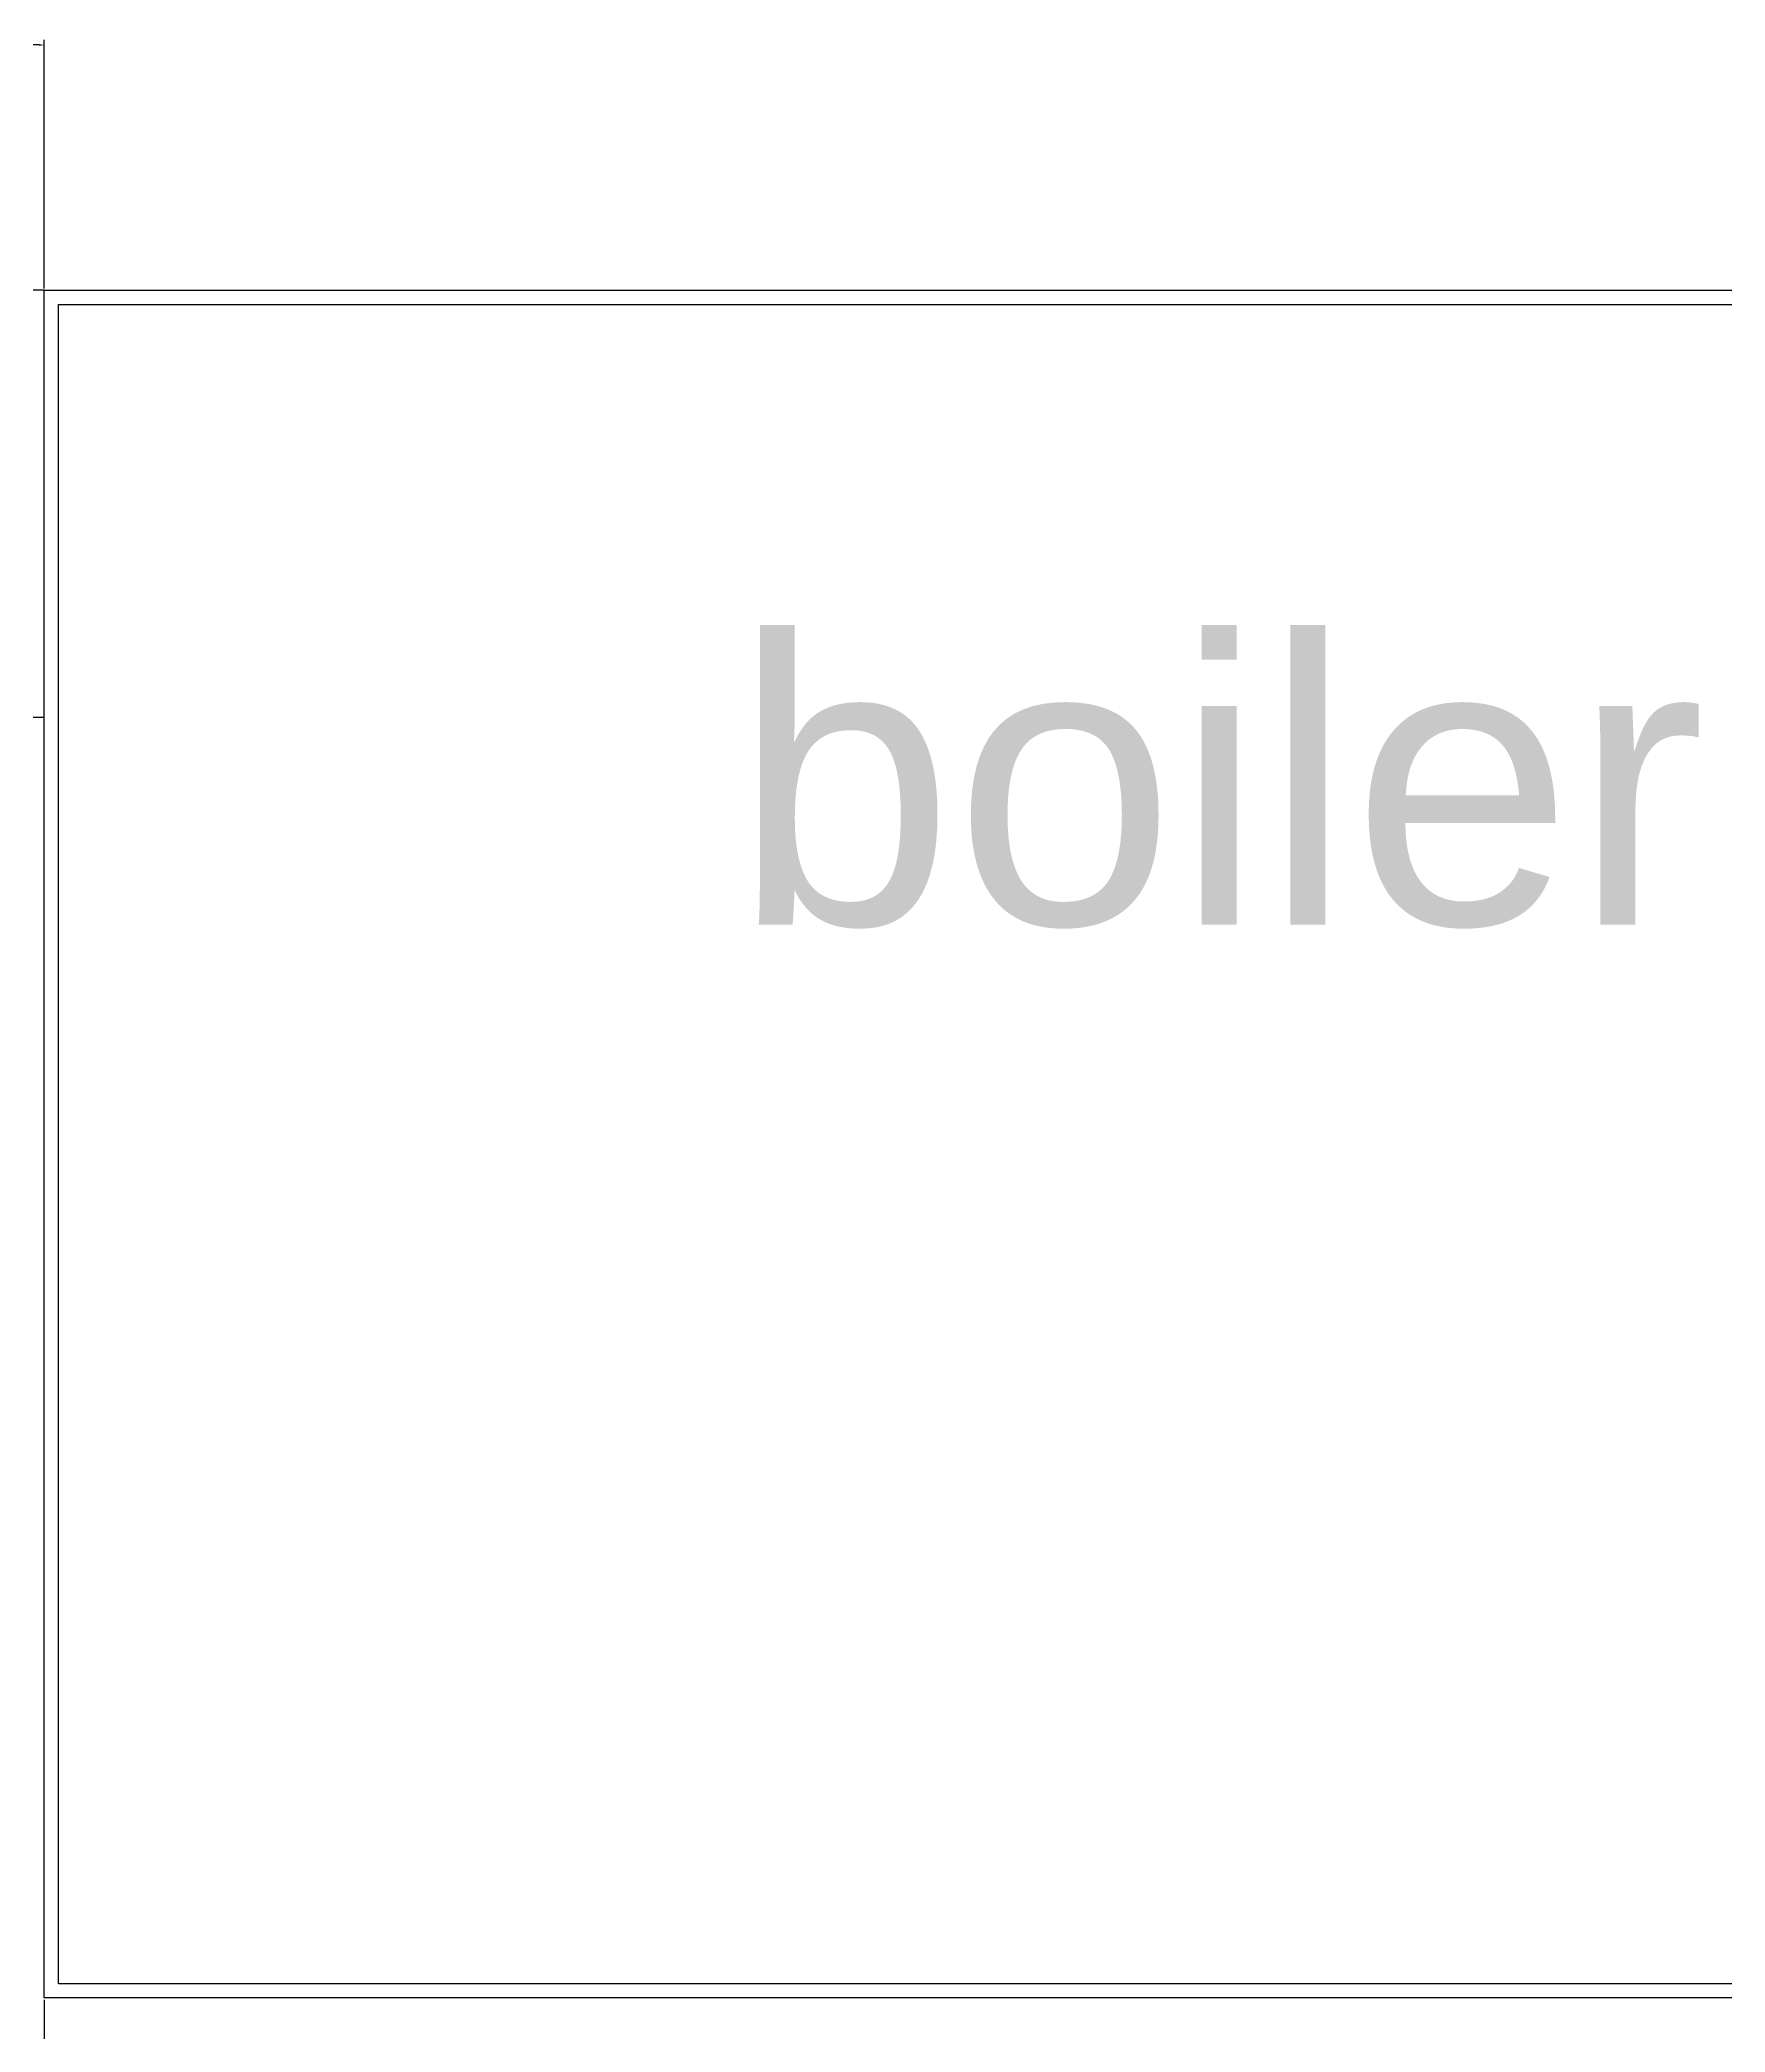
# Model space of a CAD drawing. Header units: feet. Extents: x 655 to 3246, y 42 to 1922.
# Drawn here: x 759.9 to 819.1, y 331.8 to 401.8 of the extents above; entities that cross this region are included whole.
import ezdxf

# ---------------------------------------------------------------- set-up
doc = ezdxf.new("R2010")
doc.units = ezdxf.units.FT
doc.header["$MEASUREMENT"] = 0
doc.styles.get("Standard").update_dxf_attribs({"font": 'arial.ttf'})
doc.dimstyles.get("Standard").update_dxf_attribs({"dimtxt": 0.18, "dimasz": 0.18, "dimexe": 0.18, "dimexo": 0.0625, "dimgap": 0.09, "dimtad": 0, "dimtih": 1, "dimtoh": 1, "dimdec": 4, "dimzin": 0, "dimdsep": 46, "dimtxsty": 'Standard', "dimcen": 0.09, "dimadec": 0, "dimazin": 0, "dimtfac": 1, "dimtdec": 4, "dimtofl": 0, "dimtmove": 0, "dimatfit": 3, "dimfxl": 1, "dimtolj": 1, "dimtzin": 0, "dimarcsym": 0})

# ---------------------------------------------------------------- blocks, each defined once
blk = doc.blocks.new('*D73')
at = {"color": 0, "lineweight": -2, "transparency": 16777216}
for p, q in [((750.046, 393.076), (750.046, 401.812)), ((750.226, 401.632), (754.521, 401.632)), ((759.866, 401.632), (755.571, 401.632)), ((760.046, 393.076), (760.046, 401.812))]:
    blk.add_line(p, q, dxfattribs=at)
at = {"color": 0, "transparency": 16777216}
for points in [[(750.226, 401.662), (750.226, 401.602), (750.046, 401.632)], [(759.866, 401.662), (759.866, 401.602), (760.046, 401.632)]]:
    blk.add_solid(points, dxfattribs=at)
at = {"layer": 'Defpoints', "color": 0, "transparency": 16777216}
for p in [(760.046, 401.632), (750.046, 393.014), (760.046, 393.014)]:
    blk.add_point(p, dxfattribs=at)
at = {"color": 0, "transparency": 16777216, "insert": (755.046, 401.632), "char_height": 0.18, "attachment_point": 5}
blk.add_mtext('\\A1;10.0000', dxfattribs=at)
blk = doc.blocks.new('*D77')
at = {"color": 0, "lineweight": -2, "transparency": 16777216}
for p, q in [((760.046, 332.951), (760.046, 318.446)), ((840.046, 332.951), (840.046, 318.446)), ((760.226, 318.626), (799.513, 318.626)), ((839.866, 318.626), (800.579, 318.626))]:
    blk.add_line(p, q, dxfattribs=at)
at = {"color": 0, "transparency": 16777216}
for points in [[(760.226, 318.656), (760.226, 318.596), (760.046, 318.626)], [(839.866, 318.656), (839.866, 318.596), (840.046, 318.626)]]:
    blk.add_solid(points, dxfattribs=at)
at = {"layer": 'Defpoints', "color": 0, "transparency": 16777216}
for p in [(760.046, 333.014), (840.046, 333.014), (840.046, 318.626)]:
    blk.add_point(p, dxfattribs=at)
at = {"color": 0, "transparency": 16777216, "insert": (800.046, 318.626), "char_height": 0.18, "attachment_point": 5}
blk.add_mtext('\\A1;80.0000', dxfattribs=at)

msp = doc.modelspace()

# ---------------------------------------------------------------- linework, layer by layer
for p, q in [((760.04601, 393.01355), (780.04601, 393.01355)), ((760.04601, 363.01355), (760.04601, 393.01355)), ((780.04601, 393.01355), (800.04601, 393.01355)), ((800.04601, 393.01355), (820.04601, 393.01355)), ((760.04601, 333.01355), (760.04601, 363.01355)), ((780.04601, 333.01355), (760.04601, 333.01355)), ((800.04601, 333.01355), (780.04601, 333.01355)), ((820.04601, 333.01355), (800.04601, 333.01355))]:
    msp.add_line(p, q)
for points in [[(760.04601, 378.01355), (760.04601, 393.01355), (750.04601, 393.01355), (750.04601, 378.01355)], [(760.04601, 393.01355), (840.04601, 393.01355), (840.04601, 333.01355), (760.04601, 333.01355)], [(760.54601, 392.51355), (839.54601, 392.51355), (839.54601, 333.51355), (760.54601, 333.51355)]]:
    msp.add_lwpolyline(points, close=True)

# ---------------------------------------------------------------- texts
at = {"insert": (784.25415, 380.72155), "char_height": 10, "attachment_point": 1}
msp.add_mtext_dynamic_manual_height_columns('boiler', width=36.288677, gutter_width=1, heights=[0], dxfattribs=at)

# ---------------------------------------------------------------- dimensions: what is measured, and where the dimension line sits
for base, p1, p2, picture, middle in [((760.04601, 401.63226), (750.04601, 393.01355), (760.04601, 393.01355), '*D73', (755.04601, 401.63226)), ((840.04601, 318.62622), (760.04601, 333.01355), (840.04601, 333.01355), '*D77', (800.04601, 318.62622))]:
    dim = msp.add_linear_dim(base=base, p1=p1, p2=p2, dimstyle='Standard')
    dim.commit()
    dim.dimension.update_dxf_attribs({"geometry": picture, "text_midpoint": middle})

doc.saveas('drawing.dxf')
